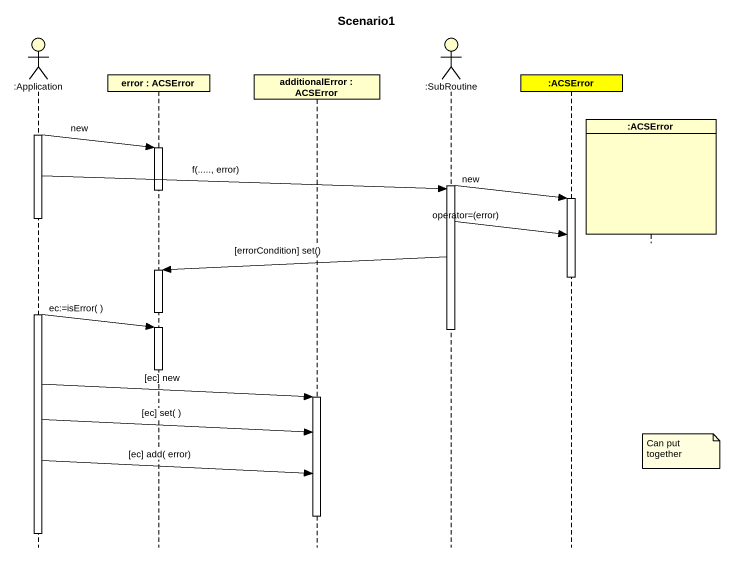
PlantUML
@startuml
title Scenario1
hide footbox
actor ":Application" as Application #FFFFCC
participant "error : ACSError" as error #FFFFCC
participant "additionalError : ACSError" as additionalError #FFFFCC
actor ":SubRoutine" as SubRoutine #FFFFCC
participant ":ACSError" as ACSError #FFFF00
participant ":ACSError" as ACSError_2 #FFFFCC

activate Application
Application -> error : new
activate error
Application -> SubRoutine : f(....., error)
activate SubRoutine
SubRoutine -> ACSError : new
deactivate error
activate ACSError
deactivate Application
SubRoutine -> ACSError : operator=(error)
SubRoutine -> error : [errorCondition] set()
activate error
deactivate ACSError
deactivate error
activate Application
Application -> error : ec:=isError( )
activate error
deactivate SubRoutine
deactivate error
Application -> additionalError : [ec] new
activate additionalError
Application -> additionalError : [ec] set( )
note over ACSError_2 : Can put together
Application -> additionalError : [ec] add( error)
deactivate additionalError
deactivate Application
@enduml
